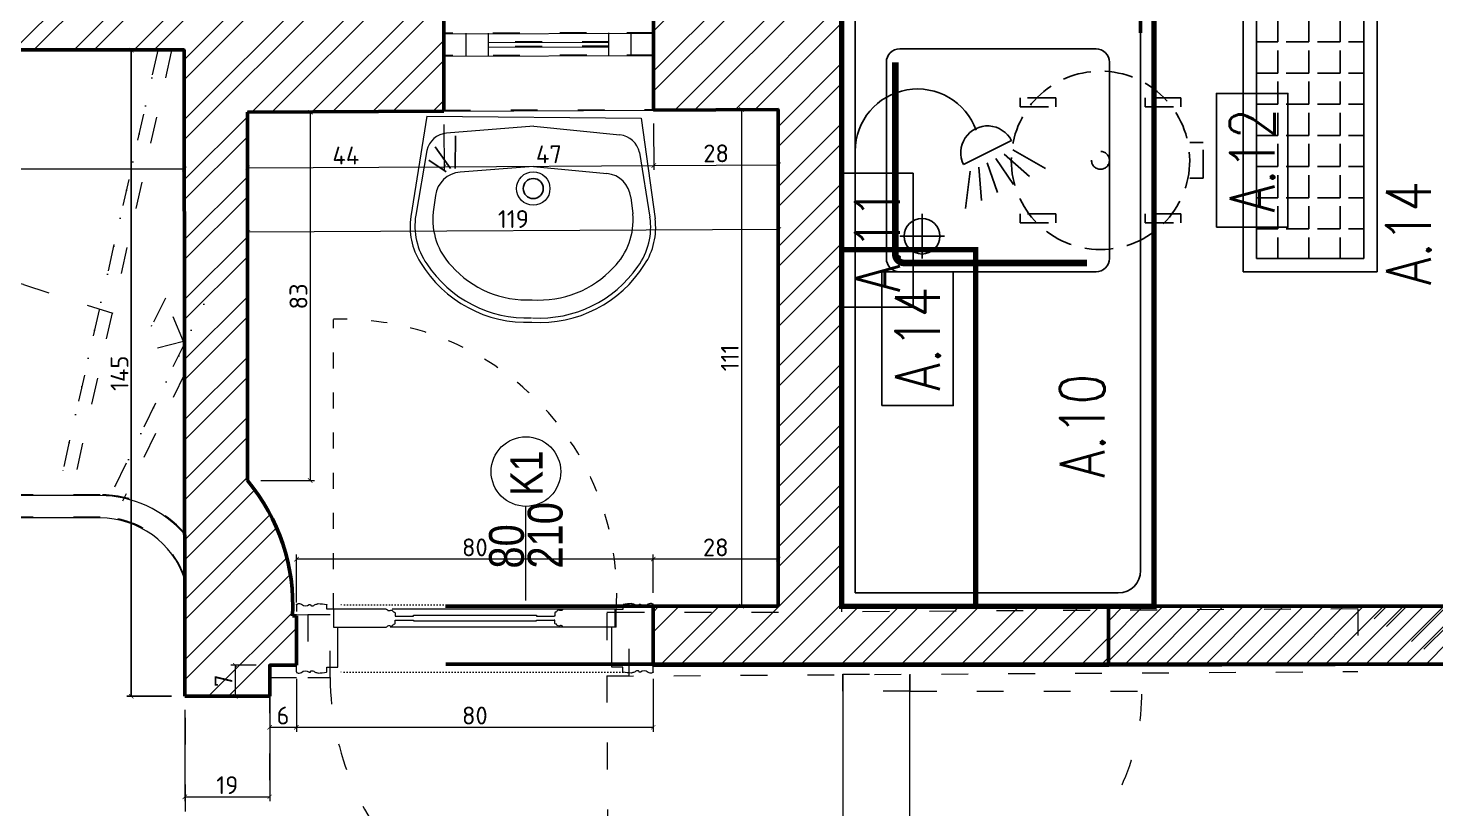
# Model space of a CAD drawing. Header units: inches. Extents: x -10121 to 9010, y 58067 to 62726.
# Drawn here: x -2115.9 to -1800.4, y 61802.7 to 61977.7 of the extents above; entities that cross this region are included whole.
import ezdxf
from ezdxf.enums import TextEntityAlignment as Align

# ---------------------------------------------------------------- set-up
doc = ezdxf.new("R2010")
doc.units = ezdxf.units.IN
for name, pattern in [('ACAD_ISO03W100', [30, 12, -18]), ('DOT', [6.35, 0, -6.35]), ('HIDDEN', [9.525, 6.35, -3.175])]:
    doc.linetypes.add(name, pattern=pattern)
for name, color, linetype in [('-DWG_ANA', 7, 'Continuous'), ('-DWG_ANA_1', 7, 'Continuous'), ('-DWG_DETAY1', 7, 'Continuous'), ('-DWG_DETAY2', 7, 'Continuous'), ('Kıtc-002 Çizgi', 7, 'Continuous'), ('Kıtc-028 Yer Izgarası', 252, 'Continuous'), ('NO', 7, 'Continuous'), ('NO-C', 7, 'Continuous'), ('SABDETAY', 7, 'Continuous')]:
    doc.layers.add(name, color=color, linetype=linetype)
for name, color, linetype, lineweight in [('A-DUVAR 0.50', 40, 'Continuous', 50), ('A-KAPI A DOGR 0.09', 135, 'Continuous', 9), ('A-KAPI A DOGR 0.13', 73, 'Continuous', 13), ('A-KAPI A DOGR 0.20', 46, 'Continuous', 20), ('A-KAPI NOKT', 35, 'DOT', 9), ('A-MERDİ 0.18', 24, 'Continuous', 18), ('Auto-Olcu', 33, 'Continuous', 15), ('Auto-Silik_Cizgiler', 47, 'Continuous', 9), ('Auto-SilikCizgiler', 251, 'Continuous', 9), ('PEN', 151, 'Continuous', 20), ('PENYAZILARI', 84, 'Continuous', 20), ('TEFRIS', 253, 'Continuous', 15)]:
    doc.layers.add(name, color=color, linetype=linetype, lineweight=lineweight)
doc.styles.add('1-20', font='isocpeur.ttf', dxfattribs={"height": 4})
doc.styles.add('ROMANS', font='romans.shx', dxfattribs={"width": 0.8})
doc.styles.get("Standard").update_dxf_attribs({"font": 'arial.ttf'})
doc.styles.add('STYLE1', font='technic_.ttf')
doc.dimstyles.new('ölçü 1_20', dxfattribs={"dimtxt": 4, "dimasz": 1, "dimexe": 1, "dimexo": 3, "dimtad": 1, "dimdec": 0, "dimtxsty": '1-20', "dimblk": 'ARCHTICK', "dimcen": 1.5, "dimclrd": 256, "dimclre": 256, "dimclrt": 256, "dimadec": 0, "dimazin": 0, "dimtfac": 1, "dimtdec": 0, "dimtmove": 0, "dimatfit": 3, "dimldrblk": 'ARCHTICK', "dimfxl": 1, "dimlwd": -1, "dimlwe": -1, "dimarcsym": 0})
pattern_1 = [(45, (-22752.358, 83650.127), (-6.735192, 6.735192), []), (45, (-22747.868, 83650.127), (-6.735192, 6.735192), [])]

# ---------------------------------------------------------------- blocks, each defined once
blk = doc.blocks.new('L560460')
for p, q in [((-240, 0), (-273.8, -225.3)), ((-240, 0), (240, 0)), ((240, 0), (273.8, -225.3)), ((0, -20), (-195.5, -37.7)), ((0, -20), (193.2, -37.7)), ((-239.6, -77), (-262.9, -222.6)), ((237.2, -77), (262.2, -221.6)), ((0, -110.4), (-164.4, -124.8)), ((0, -110.4), (164.4, -124.8)), ((-218.8, -177.7), (-223.8, -214.8)), ((218.8, -177.7), (223.8, -214.8))]:
    blk.add_line(p, q)
blk.add_circle((0, -160), 37.5)
for centre, radius, start, end in [((-190.7, -87.5), 50, 95.5447, 167.9052), ((188.4, -87.5), 50, 12.0948, 84.4553), ((-159.2, -184.5), 60, 94.9992, 173.4137), ((159.2, -184.5), 60, 6.5863, 85.0008), ((-74.6, -230.3), 150, 174.0899, 224.4565), ((74.6, -230.3), 150, 315.5435, 5.9101), ((-125.3, -246.5), 150, 171.8699, 212.9359), ((-114.5, -244.7), 150, 171.5501, 215.1797), ((114.1, -245.3), 150, 324.428, 9.0929), ((125.3, -246.5), 150, 327.0641, 8.1301), ((-14.5, -182.5), 277.8, 211.5907, 272.9951), ((-14.2, -182.5), 267.9, 213.6843, 272.8689), ((-13, -182.6), 227.5, 222.1619, 273.2822), ((14.5, -182.5), 277.8, 267.0049, 328.4093), ((13, -182.6), 227.5, 266.7178, 317.8381), ((14.2, -182.5), 267.9, 267.1428, 325.9415)]:
    blk.add_arc(centre, radius, start, end)
at = {"layer": 'SABDETAY'}
for p, q in [((-175.8, -116.8), (-175.8, -43.9)), ((-186.1, -116.8), (-220.9, -68.6)), ((-195.9, -124.8), (-234.4, -98.9))]:
    blk.add_line(p, q, dxfattribs=at)
blk.add_circle((0, -160), 22.5, dxfattribs=at)
blk = doc.blocks.new('_ARCHTICK')
at = {"color": 0, "linetype": 'ByBlock', "const_width": 0.15}
blk.add_lwpolyline([(-0.5, -0.5), (0.5, 0.5)], dxfattribs=at)
blk = doc.blocks.new('*D215')
at = {"layer": 'Auto-Olcu', "ltscale": 5, "transparency": 16777216}
for p, q in [((-2341.79, 61969.78), (-2341.79, 61945.14)), ((-2080.92, 61969.78), (-2080.92, 61945.14)), ((-2080.92, 61946.14), (-2341.79, 61946.14))]:
    blk.add_line(p, q, dxfattribs=at)
at = {"layer": 'DEFPOINTS', "color": 0, "ltscale": 5, "transparency": 16777216}
for p in [(-2341.79, 61972.78), (-2080.92, 61972.78), (-2341.79, 61946.14)]:
    blk.add_point(p, dxfattribs=at)
at = {"layer": 'Auto-Olcu', "ltscale": 5, "transparency": 16777216, "rotation": 180}
blk.add_blockref('_ARCHTICK', (-2341.79, 61946.14), dxfattribs=at)
at = {"layer": 'Auto-Olcu', "ltscale": 5, "transparency": 16777216}
blk.add_blockref('_ARCHTICK', (-2080.92, 61946.14), dxfattribs=at)
at = {"layer": 'Auto-Olcu', "ltscale": 5, "transparency": 16777216, "insert": (-2211.36, 61948.77), "char_height": 4, "attachment_point": 5, "style": '1-20'}
blk.add_mtext('261', dxfattribs=at)
blk = doc.blocks.new('*D217')
at = {"layer": 'Auto-Olcu', "ltscale": 5, "transparency": 16777216}
for p, q in [((-2066.78, 61955.86), (-2066.71, 61945.41)), ((-2022.74, 61956.12), (-2022.68, 61945.66)), ((-2066.72, 61946.41), (-2022.69, 61946.66))]:
    blk.add_line(p, q, dxfattribs=at)
at = {"layer": 'DEFPOINTS', "color": 0, "ltscale": 5, "transparency": 16777216}
for p in [(-2066.79, 61958.86), (-2022.76, 61959.12), (-2022.69, 61946.66)]:
    blk.add_point(p, dxfattribs=at)
at = {"layer": 'Auto-Olcu', "ltscale": 5, "transparency": 16777216}
for p, rotation in [((-2066.72, 61946.41), 180.3342670146934), ((-2022.69, 61946.66), 0.3342670146933808)]:
    blk.add_blockref('_ARCHTICK', p, dxfattribs=dict(at, rotation=rotation))
at = {"layer": 'Auto-Olcu', "ltscale": 5, "transparency": 16777216, "insert": (-2044.72, 61949.16), "char_height": 4, "attachment_point": 5, "rotation": 0.3343, "style": '1-20'}
blk.add_mtext('44', dxfattribs=at)
blk = doc.blocks.new('*D218')
at = {"layer": 'Auto-Olcu', "ltscale": 5, "transparency": 16777216}
for p, q in [((-1975.74, 61956.33), (-1975.68, 61945.94)), ((-2022.74, 61956.12), (-2022.68, 61945.66)), ((-2022.69, 61946.66), (-1975.69, 61946.94))]:
    blk.add_line(p, q, dxfattribs=at)
at = {"layer": 'DEFPOINTS', "color": 0, "ltscale": 5, "transparency": 16777216}
for p in [(-2022.76, 61959.12), (-1975.76, 61959.33), (-1975.69, 61946.94)]:
    blk.add_point(p, dxfattribs=at)
at = {"layer": 'Auto-Olcu', "ltscale": 5, "transparency": 16777216}
for p, rotation in [((-2022.69, 61946.66), 180.3342670144403), ((-1975.69, 61946.94), 0.3342670144403613)]:
    blk.add_blockref('_ARCHTICK', p, dxfattribs=dict(at, rotation=rotation))
at = {"layer": 'Auto-Olcu', "ltscale": 5, "transparency": 16777216, "insert": (-1999.2, 61949.43), "char_height": 4, "attachment_point": 5, "rotation": 0.3343, "style": '1-20'}
blk.add_mtext('47', dxfattribs=at)
blk = doc.blocks.new('*D219')
at = {"layer": 'Auto-Olcu', "ltscale": 5, "transparency": 16777216}
for p, q in [((-1975.74, 61956.33), (-1975.68, 61945.94)), ((-1947.78, 61956.5), (-1947.72, 61946.1)), ((-1975.69, 61946.94), (-1947.72, 61947.1))]:
    blk.add_line(p, q, dxfattribs=at)
at = {"layer": 'DEFPOINTS', "color": 0, "ltscale": 5, "transparency": 16777216}
for p in [(-1947.79, 61959.5), (-1975.76, 61959.33), (-1947.72, 61947.1)]:
    blk.add_point(p, dxfattribs=at)
at = {"layer": 'Auto-Olcu', "ltscale": 5, "transparency": 16777216}
for p, rotation in [((-1975.69, 61946.94), 180.3342670144403), ((-1947.72, 61947.1), 0.3342670144403613)]:
    blk.add_blockref('_ARCHTICK', p, dxfattribs=dict(at, rotation=rotation))
at = {"layer": 'Auto-Olcu', "ltscale": 5, "transparency": 16777216, "insert": (-1961.72, 61949.65), "char_height": 4, "attachment_point": 5, "rotation": 0.3343, "style": '1-20'}
blk.add_mtext('28', dxfattribs=at)
blk = doc.blocks.new('*D220')
at = {"layer": 'Auto-Olcu', "ltscale": 5, "transparency": 16777216}
for p, q in [((-1947.78, 61956.5), (-1947.64, 61931.61)), ((-2066.78, 61955.86), (-2066.64, 61930.98)), ((-1947.65, 61932.61), (-2066.65, 61931.98))]:
    blk.add_line(p, q, dxfattribs=at)
at = {"layer": 'DEFPOINTS', "color": 0, "ltscale": 5, "transparency": 16777216}
for p in [(-1947.79, 61959.5), (-2066.79, 61958.86), (-2066.65, 61931.98)]:
    blk.add_point(p, dxfattribs=at)
at = {"layer": 'Auto-Olcu', "ltscale": 5, "transparency": 16777216}
for p, rotation in [((-2066.65, 61931.98), 180.3061779088665), ((-1947.65, 61932.61), 0.3061779088665251)]:
    blk.add_blockref('_ARCHTICK', p, dxfattribs=dict(at, rotation=rotation))
at = {"layer": 'Auto-Olcu', "ltscale": 5, "transparency": 16777216, "insert": (-2007.16, 61934.92), "char_height": 4, "attachment_point": 5, "rotation": 0.3062, "style": '1-20'}
blk.add_mtext('119', dxfattribs=at)
blk = doc.blocks.new('*D221')
at = {"layer": 'Auto-Olcu', "ltscale": 5, "transparency": 16777216}
for p, q in [((-2063.79, 61958.86), (-2051.71, 61958.86)), ((-2052.71, 61958.86), (-2052.71, 61876.29)), ((-2063.79, 61876.29), (-2051.71, 61876.29))]:
    blk.add_line(p, q, dxfattribs=at)
at = {"layer": 'DEFPOINTS', "color": 0, "ltscale": 5, "transparency": 16777216}
for p in [(-2066.79, 61958.86), (-2066.79, 61876.29), (-2052.71, 61876.29)]:
    blk.add_point(p, dxfattribs=at)
at = {"layer": 'Auto-Olcu', "ltscale": 5, "transparency": 16777216}
for p, rotation in [((-2052.71, 61958.86), 90), ((-2052.71, 61876.29), 270)]:
    blk.add_blockref('_ARCHTICK', p, dxfattribs=dict(at, rotation=rotation))
at = {"layer": 'Auto-Olcu', "ltscale": 5, "transparency": 16777216, "insert": (-2055.34, 61917.57), "char_height": 4, "attachment_point": 5, "rotation": 90, "style": '1-20'}
blk.add_mtext('83', dxfattribs=at)
blk = doc.blocks.new('*D223')
at = {"layer": 'Auto-Olcu', "ltscale": 5, "transparency": 16777216}
for p, q in [((-1975.81, 61851.08), (-1975.81, 61859.66)), ((-1947.79, 61858.66), (-1975.81, 61858.66)), ((-1947.79, 61851.08), (-1947.79, 61859.66))]:
    blk.add_line(p, q, dxfattribs=at)
at = {"layer": 'DEFPOINTS', "color": 0, "ltscale": 5, "transparency": 16777216}
for p in [(-1975.81, 61858.66), (-1975.81, 61848.08), (-1947.79, 61848.08)]:
    blk.add_point(p, dxfattribs=at)
at = {"layer": 'Auto-Olcu', "ltscale": 5, "transparency": 16777216, "rotation": 180}
blk.add_blockref('_ARCHTICK', (-1975.81, 61858.66), dxfattribs=at)
at = {"layer": 'Auto-Olcu', "ltscale": 5, "transparency": 16777216}
blk.add_blockref('_ARCHTICK', (-1947.79, 61858.66), dxfattribs=at)
at = {"layer": 'Auto-Olcu', "ltscale": 5, "transparency": 16777216, "insert": (-1961.8, 61861.29), "char_height": 4, "attachment_point": 5, "style": '1-20'}
blk.add_mtext('28', dxfattribs=at)
blk = doc.blocks.new('*D224')
at = {"layer": 'Auto-Olcu', "ltscale": 5, "transparency": 16777216}
for p, q in [((-2055.79, 61848.92), (-2055.79, 61859.66)), ((-1975.81, 61858.66), (-2055.79, 61858.66)), ((-1975.81, 61851.08), (-1975.81, 61859.66))]:
    blk.add_line(p, q, dxfattribs=at)
at = {"layer": 'DEFPOINTS', "color": 0, "ltscale": 5, "transparency": 16777216}
for p in [(-2055.79, 61858.66), (-2055.79, 61845.92), (-1975.81, 61848.08)]:
    blk.add_point(p, dxfattribs=at)
at = {"layer": 'Auto-Olcu', "ltscale": 5, "transparency": 16777216, "rotation": 180}
blk.add_blockref('_ARCHTICK', (-2055.79, 61858.66), dxfattribs=at)
at = {"layer": 'Auto-Olcu', "ltscale": 5, "transparency": 16777216}
blk.add_blockref('_ARCHTICK', (-1975.81, 61858.66), dxfattribs=at)
at = {"layer": 'Auto-Olcu', "ltscale": 5, "transparency": 16777216, "insert": (-2015.8, 61861.29), "char_height": 4, "attachment_point": 5, "style": '1-20'}
blk.add_mtext('80', dxfattribs=at)
blk = doc.blocks.new('*D225')
at = {"layer": 'Auto-Olcu', "ltscale": 5, "transparency": 16777216}
for p, q in [((-2080.79, 61824.89), (-2080.79, 61804.35)), ((-2061.79, 61824.89), (-2061.79, 61804.35)), ((-2080.79, 61805.35), (-2061.79, 61805.35))]:
    blk.add_line(p, q, dxfattribs=at)
at = {"layer": 'DEFPOINTS', "color": 0, "ltscale": 5, "transparency": 16777216}
for p in [(-2080.79, 61827.89), (-2061.79, 61827.89), (-2061.79, 61805.35)]:
    blk.add_point(p, dxfattribs=at)
at = {"layer": 'Auto-Olcu', "ltscale": 5, "transparency": 16777216, "rotation": 180}
blk.add_blockref('_ARCHTICK', (-2080.79, 61805.35), dxfattribs=at)
at = {"layer": 'Auto-Olcu', "ltscale": 5, "transparency": 16777216}
blk.add_blockref('_ARCHTICK', (-2061.79, 61805.35), dxfattribs=at)
at = {"layer": 'Auto-Olcu', "ltscale": 5, "transparency": 16777216, "insert": (-2071.29, 61807.97), "char_height": 4, "attachment_point": 5, "style": '1-20'}
blk.add_mtext('19', dxfattribs=at)
blk = doc.blocks.new('*D226')
at = {"layer": 'Auto-Olcu', "ltscale": 5, "transparency": 16777216}
for p, q in [((-2061.79, 61831.85), (-2061.79, 61819.95)), ((-2055.81, 61831.85), (-2055.81, 61819.95)), ((-2061.79, 61820.95), (-2055.81, 61820.95))]:
    blk.add_line(p, q, dxfattribs=at)
at = {"layer": 'DEFPOINTS', "color": 0, "ltscale": 5, "transparency": 16777216}
for p in [(-2061.79, 61834.85), (-2055.81, 61834.85), (-2055.81, 61820.95)]:
    blk.add_point(p, dxfattribs=at)
at = {"layer": 'Auto-Olcu', "ltscale": 5, "transparency": 16777216, "rotation": 180}
blk.add_blockref('_ARCHTICK', (-2061.79, 61820.95), dxfattribs=at)
at = {"layer": 'Auto-Olcu', "ltscale": 5, "transparency": 16777216}
blk.add_blockref('_ARCHTICK', (-2055.81, 61820.95), dxfattribs=at)
at = {"layer": 'Auto-Olcu', "ltscale": 5, "transparency": 16777216, "insert": (-2058.8, 61823.58), "char_height": 4, "attachment_point": 5, "style": '1-20'}
blk.add_mtext('6', dxfattribs=at)
blk = doc.blocks.new('*D227')
at = {"layer": 'Auto-Olcu', "ltscale": 5, "transparency": 16777216}
for p, q in [((-2055.79, 61831.85), (-2055.79, 61819.95)), ((-1975.81, 61831.85), (-1975.81, 61819.95)), ((-2055.79, 61820.95), (-1975.81, 61820.95))]:
    blk.add_line(p, q, dxfattribs=at)
at = {"layer": 'DEFPOINTS', "color": 0, "ltscale": 5, "transparency": 16777216}
for p in [(-2055.79, 61834.85), (-1975.81, 61834.85), (-1975.81, 61820.95)]:
    blk.add_point(p, dxfattribs=at)
at = {"layer": 'Auto-Olcu', "ltscale": 5, "transparency": 16777216, "rotation": 180}
blk.add_blockref('_ARCHTICK', (-2055.79, 61820.95), dxfattribs=at)
at = {"layer": 'Auto-Olcu', "ltscale": 5, "transparency": 16777216}
blk.add_blockref('_ARCHTICK', (-1975.81, 61820.95), dxfattribs=at)
at = {"layer": 'Auto-Olcu', "ltscale": 5, "transparency": 16777216, "insert": (-2015.8, 61823.58), "char_height": 4, "attachment_point": 5, "style": '1-20'}
blk.add_mtext('80', dxfattribs=at)
blk = doc.blocks.new('*D228')
at = {"layer": 'Auto-Olcu', "ltscale": 5, "transparency": 16777216}
for p, q in [((-2064.79, 61834.85), (-2070.51, 61834.85)), ((-2069.51, 61834.85), (-2069.51, 61827.89)), ((-2064.79, 61827.89), (-2070.51, 61827.89))]:
    blk.add_line(p, q, dxfattribs=at)
at = {"layer": 'DEFPOINTS', "color": 0, "ltscale": 5, "transparency": 16777216}
for p in [(-2061.79, 61834.85), (-2069.51, 61827.89), (-2061.79, 61827.89)]:
    blk.add_point(p, dxfattribs=at)
at = {"layer": 'Auto-Olcu', "ltscale": 5, "transparency": 16777216}
for p, rotation in [((-2069.51, 61834.85), 90), ((-2069.51, 61827.89), 270)]:
    blk.add_blockref('_ARCHTICK', p, dxfattribs=dict(at, rotation=rotation))
at = {"layer": 'Auto-Olcu', "ltscale": 5, "transparency": 16777216, "insert": (-2072.13, 61831.37), "char_height": 4, "attachment_point": 5, "rotation": 90, "style": '1-20'}
blk.add_mtext('7', dxfattribs=at)
blk = doc.blocks.new('*D249')
at = {"layer": 'Auto-Olcu', "ltscale": 5, "transparency": 16777216}
for p, q in [((-1950.79, 61959.5), (-1957.03, 61959.5)), ((-1956.03, 61959.5), (-1956.03, 61848.08)), ((-1950.79, 61848.08), (-1957.03, 61848.08))]:
    blk.add_line(p, q, dxfattribs=at)
at = {"layer": 'DEFPOINTS', "color": 0, "ltscale": 5, "transparency": 16777216}
for p in [(-1947.79, 61959.5), (-1956.03, 61848.08), (-1947.79, 61848.08)]:
    blk.add_point(p, dxfattribs=at)
at = {"layer": 'Auto-Olcu', "ltscale": 5, "transparency": 16777216}
for p, rotation in [((-1956.03, 61959.5), 90), ((-1956.03, 61848.08), 270)]:
    blk.add_blockref('_ARCHTICK', p, dxfattribs=dict(at, rotation=rotation))
at = {"layer": 'Auto-Olcu', "ltscale": 5, "transparency": 16777216, "insert": (-1958.65, 61903.79), "char_height": 4, "attachment_point": 5, "rotation": 90, "style": '1-20'}
blk.add_mtext('111', dxfattribs=at)
blk = doc.blocks.new('EK_55R')
at = {"layer": '-DWG_DETAY1', "color": 0}
blk.add_lwpolyline([(22, -7), (-22, -7, 0.414214), (-25, -10), (-25, -54, 0.414214), (-22, -57), (22, -57, 0.414214), (25, -54), (25, -10, 0.414214)], format="xyb", close=True, dxfattribs=at)
at = {"layer": '-DWG_DETAY2', "color": 0, "const_width": 1.5}
blk.add_lwpolyline([(-20, -9), (21, -9, -0.414214), (23, -11), (23, -54)], format="xyb", dxfattribs=at)
at = {"layer": '-DWG_DETAY2', "color": 0}
for points in [[(17, -10), (17, -20)], [(22, -15), (12, -15)]]:
    blk.add_lwpolyline(points, dxfattribs=at)
blk.add_circle((17, -15), 4, dxfattribs=at)
blk = doc.blocks.new('A$C48432FDF')
at = {"layer": '-DWG_ANA', "color": 0, "const_width": 1.2}
blk.add_lwpolyline([(70.6, 0.6), (0.6, 0.6), (0.6, 207.05), (70.6, 204.21)], close=True, dxfattribs=at)
at = {"layer": '-DWG_DETAY1', "color": 0, "linetype": 'Continuous'}
for p, q in [((3.6, 3.6), (3.6, 201.82)), ((67.6, 132.6), (67.6, 8.6)), ((62.6, 3.6), (3.6, 3.6))]:
    blk.add_line(p, q, dxfattribs=at)
for centre, start, end in [((62.6, 196.83), 0, 90), ((62.6, 8.6), 270, 0)]:
    blk.add_arc(centre, 5, start, end, dxfattribs=at)
at = {"layer": 'A-DUVAR 0.50', "color": 0}
for p, q in [((3.6, 201.82), (62.99, 201.82)), ((67.6, 129.17), (67.6, 196.83))]:
    blk.add_line(p, q, dxfattribs=at)
at = {"layer": '-DWG_DETAY1', "color": 0, "linetype": 'Continuous', "rotation": 180}
blk.add_blockref('EK_55R', (35.6, 68.6), dxfattribs=at)
at = {"layer": 'NO', "linetype": 'Continuous', "style": 'ROMANS', "width": 0.8}
blk.add_attdef('NO', text='', height=10, rotation=90, dxfattribs=at).set_placement((50.6, 112.6), align=Align.MIDDLE)
blk = doc.blocks.new('ACP100')
at = {"layer": '-DWG_ANA', "color": 0, "linetype": 'HIDDEN'}
blk.add_circle((0, 0), 20, dxfattribs=at)
at = {"layer": '-DWG_DETAY1', "color": 0, "linetype": 'HIDDEN'}
for points in [[(-14, 18), (-14, 10), (-12, 10), (-12, 18)], [(12, 18), (12, 10), (14, 10), (14, 18)], [(-14, -10), (-14, -18), (-12, -18), (-12, -10)], [(12, -10), (12, -18), (14, -18), (14, -10)]]:
    blk.add_lwpolyline(points, close=True, dxfattribs=at)
blk.add_lwpolyline([(-4, -20), (-4, -23), (4, -23), (4, -20)], dxfattribs=at)
blk.add_circle((0, 0), 2, dxfattribs=at)
at = {"layer": 'NO-C', "color": 0}
blk.add_lwpolyline([(-15, -26), (15, -26), (15, -42), (-15, -42)], close=True, dxfattribs=at)
at = {"layer": 'NO', "linetype": 'Continuous', "style": 'ROMANS', "width": 0.8}
blk.add_attdef('NO', text='', height=10, dxfattribs=at).set_placement((0, -34), align=Align.MIDDLE)
blk = doc.blocks.new('ELE-BSU100')
at = {"layer": '-DWG_DETAY1', "color": 0}
for centre, radius, start, end in [((4.94, -18.97), 13.97, 289.8454, 89.7588), ((4.63, -34.68), 6, 296.5651, 116.5651)]:
    blk.add_arc(centre, radius, start, end, dxfattribs=at)
at = {"layer": '-DWG_DETAY2', "color": 0}
for points in [[(0.46, -30.81), (-7.89, -29.76)], [(1.95, -29.32), (7.32, -40.05)], [(1.41, -32.72), (-6.1, -33.34)], [(2.37, -34.62), (-4.31, -36.92)], [(3.32, -36.53), (-2.52, -40.5)], [(4.28, -38.44), (-0.73, -44.07)], [(5.23, -40.35), (1.06, -47.65)]]:
    blk.add_lwpolyline(points, dxfattribs=at)
at = {"layer": 'NO-C', "color": 0}
blk.add_lwpolyline([(-30, -2), (0, -2), (0, -18), (-30, -18)], close=True, dxfattribs=at)
at = {"layer": 'NO', "linetype": 'Continuous', "style": 'ROMANS', "width": 0.8}
blk.add_attdef('NO', text='', height=10, dxfattribs=at).set_placement((-15, -10), align=Align.MIDDLE)
blk = doc.blocks.new('RRN083')
at = {"layer": '-DWG_ANA_1', "color": 0, "const_width": 1.2}
blk.add_lwpolyline([(0, -30), (0, 0), (80, 0), (80, -30)], close=True, dxfattribs=at)
at = {"layer": 'NO-C', "color": 0}
blk.add_lwpolyline([(45, -9), (75, -9), (75, -25), (45, -25)], close=True, dxfattribs=at)
at = {"layer": 'NO', "linetype": 'Continuous', "style": 'ROMANS', "width": 0.8}
blk.add_attdef('NO', text='', height=10, dxfattribs=at).set_placement((60, -17), align=Align.MIDDLE)
blk = doc.blocks.new('A$C09E06200')
at = {"layer": 'Kıtc-028 Yer Izgarası'}
for p, q in [((118.4, 30), (0, 30)), ((0, 30), (0, 0)), ((118.4, 0), (118.4, 30)), ((115.4, 27), (3, 27)), ((3, 27), (3, 3)), ((9.65, 22.26), (9.65, 27)), ((16.63, 22.26), (16.63, 27)), ((23.62, 22.26), (23.62, 27)), ((30.6, 22.26), (30.6, 27)), ((37.59, 22.26), (37.59, 27)), ((44.57, 22.26), (44.57, 27)), ((51.56, 22.26), (51.56, 27)), ((58.54, 22.26), (58.54, 27)), ((65.53, 22.26), (65.53, 27)), ((72.51, 22.26), (72.51, 27)), ((79.5, 22.26), (79.5, 27)), ((86.48, 22.26), (86.48, 27)), ((93.47, 22.26), (93.47, 27)), ((100.45, 22.26), (100.45, 27)), ((107.44, 22.26), (107.44, 27)), ((114.42, 22.26), (114.42, 27)), ((115.4, 3), (115.4, 27)), ((3, 22.26), (7.74, 22.26)), ((9.65, 22.26), (14.73, 22.26)), ((16.63, 22.26), (21.71, 22.26)), ((23.62, 22.26), (28.7, 22.26)), ((30.6, 22.26), (35.68, 22.26)), ((37.59, 22.26), (42.67, 22.26)), ((44.57, 22.26), (49.65, 22.26)), ((51.56, 22.26), (56.64, 22.26)), ((58.54, 22.26), (63.62, 22.26)), ((65.53, 22.26), (70.61, 22.26)), ((72.51, 22.26), (77.59, 22.26)), ((79.5, 22.26), (84.58, 22.26)), ((86.48, 22.26), (91.56, 22.26)), ((93.47, 22.26), (98.55, 22.26)), ((100.45, 22.26), (105.53, 22.26)), ((107.44, 22.26), (112.52, 22.26)), ((114.42, 22.26), (115.4, 22.26)), ((9.65, 15.27), (9.65, 20.35)), ((16.63, 15.27), (16.63, 20.35)), ((23.62, 15.27), (23.62, 20.35)), ((30.6, 15.27), (30.6, 20.35)), ((37.59, 15.27), (37.59, 20.35)), ((44.57, 15.27), (44.57, 20.35)), ((51.56, 15.27), (51.56, 20.35)), ((58.54, 15.27), (58.54, 20.35)), ((65.53, 15.27), (65.53, 20.35)), ((72.51, 15.27), (72.51, 20.35)), ((79.5, 15.27), (79.5, 20.35)), ((86.48, 15.27), (86.48, 20.35)), ((93.47, 15.27), (93.47, 20.35)), ((100.45, 15.27), (100.45, 20.35)), ((107.44, 15.27), (107.44, 20.35)), ((114.42, 15.27), (114.42, 20.35)), ((3, 15.27), (7.74, 15.27)), ((9.65, 15.27), (14.73, 15.27)), ((9.65, 8.29), (9.65, 13.37)), ((16.63, 15.27), (21.71, 15.27)), ((16.63, 8.29), (16.63, 13.37)), ((23.62, 15.27), (28.7, 15.27)), ((23.62, 8.29), (23.62, 13.37)), ((30.6, 15.27), (35.68, 15.27)), ((30.6, 8.29), (30.6, 13.37)), ((37.59, 15.27), (42.67, 15.27)), ((37.59, 8.29), (37.59, 13.37)), ((44.57, 15.27), (49.65, 15.27)), ((44.57, 8.29), (44.57, 13.37)), ((51.56, 15.27), (56.64, 15.27)), ((51.56, 8.29), (51.56, 13.37)), ((58.54, 15.27), (63.62, 15.27)), ((58.54, 8.29), (58.54, 13.37)), ((65.53, 15.27), (70.61, 15.27)), ((65.53, 8.29), (65.53, 13.37)), ((72.51, 15.27), (77.59, 15.27)), ((72.51, 8.29), (72.51, 13.37)), ((115.4, 13.5), (74.67, 13.5)), ((74.67, 13.5), (74.67, 3)), ((79.5, 15.27), (84.58, 15.27)), ((86.48, 15.27), (91.56, 15.27)), ((93.47, 15.27), (98.55, 15.27)), ((100.45, 15.27), (105.53, 15.27)), ((107.44, 15.27), (112.52, 15.27)), ((114.42, 15.27), (115.4, 15.27)), ((115.4, 3), (115.4, 13.5)), ((3, 8.29), (7.74, 8.29)), ((9.65, 8.29), (14.73, 8.29)), ((9.65, 3), (9.65, 6.38)), ((16.63, 8.29), (21.71, 8.29)), ((16.63, 3), (16.63, 6.38)), ((23.62, 8.29), (28.7, 8.29)), ((23.62, 3), (23.62, 6.38)), ((30.6, 8.29), (35.68, 8.29)), ((30.6, 3), (30.6, 6.38)), ((37.59, 8.29), (42.67, 8.29)), ((37.59, 3), (37.59, 6.38)), ((44.57, 8.29), (49.65, 8.29)), ((44.57, 3), (44.57, 6.38)), ((51.56, 8.29), (56.64, 8.29)), ((51.56, 3), (51.56, 6.38)), ((58.54, 8.29), (63.62, 8.29)), ((58.54, 3), (58.54, 6.38)), ((65.53, 8.29), (70.61, 8.29)), ((65.53, 3), (65.53, 6.38)), ((72.51, 3), (72.51, 6.38)), ((0, 0), (118.4, 0)), ((3, 3), (115.4, 3)), ((74.67, 3), (115.4, 3))]:
    blk.add_line(p, q, dxfattribs=at)
blk.add_text('118*30', height=7.2, dxfattribs=at).set_placement((74.5, 4.43))

msp = doc.modelspace()

# ---------------------------------------------------------------- hatches: boundary and pattern name
at = {"layer": 'Auto-Silik_Cizgiler'}
h = msp.add_hatch(dxfattribs=at)
h.set_pattern_fill('ANSI32', color=256)
h.set_pattern_definition(pattern_1)
edge = h.paths.add_edge_path()
edge.add_line((-2022.76, 61987.1), (-2355.79, 61987.1))
edge.add_line((-2355.79, 61987.1), (-2376.76, 61987.1))
edge.add_line((-2376.76, 61987.1), (-2376.77, 61846.57))
edge.add_line((-2376.77, 61846.57), (-2376.76, 61846.57))
edge.add_line((-2376.76, 61846.57), (-2376.79, 61818.39))
edge.add_line((-2376.79, 61818.39), (-2355.79, 61818.39))
edge.add_line((-2355.79, 61818.39), (-2355.79, 61832.89))
edge.add_line((-2355.79, 61832.89), (-2341.79, 61832.89))
edge.add_line((-2341.79, 61832.89), (-2341.79, 61972.89))
edge.add_line((-2341.79, 61972.89), (-2080.92, 61972.89))
edge.add_line((-2080.92, 61972.89), (-2080.92, 61972.78))
edge.add_line((-2080.92, 61972.78), (-2080.79, 61827.89))
edge.add_line((-2080.79, 61827.89), (-2061.79, 61827.89))
edge.add_line((-2061.79, 61827.89), (-2061.79, 61834.85))
edge.add_line((-2061.79, 61834.85), (-2055.79, 61834.85))
edge.add_line((-2055.79, 61834.85), (-2055.79, 61845.92))
edge.add_line((-2055.79, 61845.92), (-2056.66, 61845.92))
edge.add_arc((-2100.36, 61848.21), 43.76, 356.9998, 399.9178)
edge.add_line((-2066.79, 61876.29), (-2066.79, 61958.86))
edge.add_line((-2066.79, 61958.86), (-2022.76, 61959.12))
edge.add_line((-2022.76, 61959.12), (-2022.76, 61987.1))
h.paths.add_polyline_path([(-1933.58, 62018.68), (-1933.58, 62024.63), (-1957.79, 62024.5), (-1957.79, 61987.1), (-1975.76, 61987.1), (-1975.76, 61959.33), (-1947.79, 61959.5), (-1947.79, 61848.08), (-1933.58, 61848.08)])
h = msp.add_hatch(dxfattribs=at)
h.set_pattern_fill('ANSI32', color=256)
h.set_pattern_definition(pattern_1)
edge = h.paths.add_edge_path()
edge.add_line((-1933.58, 61848.08), (-1873.77, 61848.08))
edge.add_line((-1873.77, 61848.08), (-1873.77, 61834.85))
edge.add_line((-1873.77, 61834.85), (-1975.81, 61834.85))
edge.add_line((-1975.81, 61834.85), (-1975.81, 61848.08))
edge.add_line((-1975.81, 61848.08), (-1947.79, 61848.08))
h = msp.add_hatch(dxfattribs=at)
h.set_pattern_fill('ANSI31', color=256)
h.set_pattern_definition([(45, (19520.1213, 46545.3443), (-2.24506403, 2.24506403), [])])
h.paths.add_polyline_path([(-1873.77, 61848.08), (-1797.56, 61848.08), (-1797.56, 61835.08), (-1873.8, 61834.85)])
h = msp.add_hatch(dxfattribs=at)
h.set_pattern_fill('ANSI32', color=256)
h.set_pattern_definition([(45, (18229.863, 50678.464), (-6.735192, 6.735192), []), (45, (18234.353, 50678.464), (-6.735192, 6.735192), [])])
h.paths.add_polyline_path([(-1817.85, 61848.08), (-1797.56, 61848.08), (-1797.56, 61835.08), (-1817.89, 61847.5)])

# ---------------------------------------------------------------- linework, layer by layer
at = {"layer": 'A-DUVAR 0.50'}
for p, q in [((-1933.58, 61848.08), (-1933.19, 62121.82)), ((-1933.58, 61848.08), (-1933.58, 62024.64)), ((-2022.76, 61959.12), (-2022.76, 61987.1)), ((-1975.76, 61959.33), (-1975.76, 61987.1)), ((-2080.92, 61972.89), (-2080.92, 61972.78)), ((-1975.76, 61959.33), (-1947.79, 61959.5)), ((-1947.79, 61959.5), (-1947.79, 61848.08)), ((-2055.79, 61845.92), (-2055.81, 61834.85)), ((-2061.79, 61827.89), (-2080.79, 61827.89))]:
    msp.add_line(p, q, dxfattribs=at)
at = {"layer": 'A-DUVAR 0.50', "color": 0}
for p, q in [((-1933.56, 61848.08), (-1933.56, 62114.58)), ((-1957.56, 61848.08), (-2022.39, 61848.08)), ((-1933.56, 61848.08), (-1797.56, 61848.08)), ((-2022.33, 61835.08), (-1797.56, 61835.08))]:
    msp.add_line(p, q, dxfattribs=at)
at = {"layer": 'A-DUVAR 0.50'}
for points in [[(-2080.92, 61972.89), (-2341.79, 61972.89), (-2341.79, 61832.89)], [(-2080.92, 61972.89), (-2080.79, 61827.89)], [(-2022.76, 61959.12), (-2066.79, 61958.86)], [(-2066.79, 61958.86), (-2066.79, 61876.29)], [(-2055.79, 61845.92), (-2056.66, 61845.92)], [(-1933.58, 61848.08), (-1873.77, 61848.08), (-1873.77, 61834.85), (-1975.81, 61834.85), (-1975.81, 61848.08), (-1947.79, 61848.08)], [(-1873.77, 61848.08), (-1797.56, 61848.08)], [(-2061.79, 61827.89), (-2061.79, 61834.85), (-2055.79, 61834.85)], [(-1797.56, 61835.08), (-1873.77, 61834.85)]]:
    msp.add_lwpolyline(points, dxfattribs=at)
msp.add_arc((-2100.36, 61848.21), 43.76, 356.9998, 39.9178, dxfattribs=at)
at = {"layer": 'A-KAPI A DOGR 0.09'}
for p, q in [((-1984.39, 61847.43), (-2034.35, 61847.43)), ((-1984.09, 61843.43), (-2034.78, 61843.43))]:
    msp.add_line(p, q, dxfattribs=at)
at = {"layer": 'A-KAPI A DOGR 0.13'}
for points in [[(-2047.49, 61847.43), (-2047.49, 61843.43), (-2035.68, 61843.43)], [(-2033.54, 61845.86), (-2029.54, 61845.86)], [(-2029.54, 61845.86), (-2029.54, 61846.06), (-2002.01, 61846.06)], [(-2002.01, 61846.06), (-2002.01, 61845.86), (-1998.01, 61845.86)], [(-1984.39, 61847.43), (-1984.39, 61843.43)], [(-2033.54, 61845), (-2029.54, 61845)], [(-2029.54, 61845), (-2029.54, 61844.8), (-2002.01, 61844.8)], [(-2002.01, 61844.8), (-2002.01, 61845), (-1998.01, 61845)]]:
    msp.add_lwpolyline(points, dxfattribs=at)
for points in [[(-2035.68, 61847.43, -0.358492), (-2035.4, 61847.26, 0.345519), (-2034.8, 61847.17, -0.39009), (-2034.1, 61846.92, 0.249206), (-2033.9, 61846.79, -0.02009), (-2033.87, 61846.79)], [(-2033.9, 61846.79, -0.367275), (-2033.68, 61846.63, -0.496975)], [(-2033.68, 61846.63), (-2033.68, 61845.99, 0.512658), (-2033.54, 61845.86)], [(-1997.87, 61846.63), (-1997.87, 61845.99, -0.512658), (-1998.01, 61845.86)], [(-1997.65, 61846.79, 0.367275), (-1997.87, 61846.63, 0.496975)], [(-1995.87, 61847.43, 0.358492), (-1996.15, 61847.26, -0.345519), (-1996.75, 61847.17, 0.39009), (-1997.45, 61846.92, -0.249206), (-1997.65, 61846.79, 0.02009), (-1997.68, 61846.79)], [(-2035.68, 61843.43, 0.358492), (-2035.4, 61843.61, -0.345519), (-2034.8, 61843.69, 0.39009), (-2034.1, 61843.95, -0.249206), (-2033.9, 61844.08)], [(-2033.9, 61844.08, 0.367275), (-2033.68, 61844.24, 0.496975)], [(-2033.68, 61844.24), (-2033.68, 61844.88, -0.512658), (-2033.54, 61845)], [(-1997.87, 61844.24), (-1997.87, 61844.88, 0.512658), (-1998.01, 61845)], [(-1997.65, 61844.08, -0.367275), (-1997.87, 61844.24, -0.496975)], [(-1995.87, 61843.43, -0.358492), (-1996.15, 61843.61, 0.345519), (-1996.75, 61843.69, -0.39009), (-1997.45, 61843.95, 0.249206), (-1997.65, 61844.08, -0.02009), (-1997.68, 61844.08)]]:
    msp.add_lwpolyline(points, format="xyb", dxfattribs=at)
at = {"layer": 'A-KAPI A DOGR 0.20'}
for points in [[(-2055.79, 61848.45, -0.441019), (-2055.66, 61848.59, -0.237138), (-2054.62, 61848.54, 0.374201), (-2052.92, 61848.45, -0.132642), (-2052.78, 61848.51), (-2052.68, 61848.51, -0.41446), (-2052.61, 61848.45, 0.383371), (-2052.45, 61848.16, 0.155896), (-2052.07, 61848.21, 0.0157), (-2051.72, 61848.38, -0.035668), (-2051.08, 61848.65, -0.075404), (-2050.94, 61848.67, -0.050432), (-2049.04, 61848.47, -0.285097), (-2048.99, 61848.43)], [(-1975.79, 61848.45, 0.441019), (-1975.93, 61848.59, 0.237138), (-1976.97, 61848.54, -0.374201), (-1978.67, 61848.45, 0.132642), (-1978.8, 61848.51), (-1978.91, 61848.51, 0.41446), (-1978.98, 61848.45, -0.383371), (-1979.14, 61848.16, -0.155896), (-1979.51, 61848.21, -0.0157), (-1979.87, 61848.38, 0.035668), (-1980.5, 61848.65, 0.075404), (-1980.65, 61848.67, 0.050432), (-1982.55, 61848.47, 0.285097), (-1982.59, 61848.43)], [(-2055.81, 61833.35, 0.441019), (-2055.68, 61833.2, 0.237138), (-2054.64, 61833.25, -0.374201), (-2052.94, 61833.34, 0.132642), (-2052.8, 61833.28), (-2052.7, 61833.28, 0.41446), (-2052.63, 61833.35, -0.383371), (-2052.47, 61833.64, -0.155896), (-2052.09, 61833.59, -0.0157), (-2051.74, 61833.42, 0.035668), (-2051.1, 61833.14, 0.075404), (-2050.95, 61833.12, 0.050432), (-2049.05, 61833.33, 0.285097), (-2049.01, 61833.36)], [(-1975.81, 61833.35, -0.441019), (-1975.94, 61833.2, -0.237138), (-1976.98, 61833.25, 0.374201), (-1978.68, 61833.34, -0.132642), (-1978.82, 61833.28), (-1978.92, 61833.28, -0.41446), (-1979, 61833.35, 0.383371), (-1979.15, 61833.64, 0.155896), (-1979.53, 61833.59, 0.0157), (-1979.89, 61833.42, -0.035668), (-1980.52, 61833.14, -0.075404), (-1980.67, 61833.12, -0.050432), (-1982.57, 61833.33, -0.285097), (-1982.61, 61833.36)]]:
    msp.add_lwpolyline(points, format="xyb", dxfattribs=at)
for points in [[(-2055.79, 61848.45), (-2055.79, 61846.95)], [(-2035.68, 61847.43), (-2048.99, 61847.43), (-2048.99, 61848.43)], [(-1984.09, 61843.43), (-1984.09, 61847.43), (-1982.59, 61847.43), (-1982.59, 61848.43)], [(-1975.79, 61848.45), (-1975.79, 61846.95)], [(-2049.01, 61833.36), (-2049.01, 61834.4), (-2046.51, 61834.4), (-2046.49, 61843.43)], [(-1982.61, 61833.36), (-1982.61, 61834.4), (-1985.11, 61834.4), (-1985.09, 61843.43)], [(-2055.81, 61833.35), (-2055.81, 61834.85)], [(-1975.81, 61833.35), (-1975.81, 61834.85)]]:
    msp.add_lwpolyline(points, dxfattribs=at)
at = {"layer": 'A-KAPI NOKT', "linetype": 'ACAD_ISO03W100', "ltscale": 0.3}
msp.add_line((-2047.49, 61847.43), (-2047.49, 61912.43), dxfattribs=at)
at = {"layer": 'A-KAPI NOKT', "ltscale": 0.09}
for points in [[(-1982.59, 61848.43), (-2046.18, 61848.43)], [(-1982.61, 61833.33), (-2046.24, 61833.33)]]:
    msp.add_lwpolyline(points, dxfattribs=at)
at = {"layer": 'A-KAPI NOKT', "linetype": 'ACAD_ISO03W100', "ltscale": 0.3}
msp.add_arc((-2045.63, 61850.84), 61.63, 356.8359, 91.7362, dxfattribs=at)
at = {"layer": 'A-MERDİ 0.18', "linetype": 'DOT'}
for p, q in [((-2086.79, 61972.89), (-2109.42, 61872.89)), ((-2076.54, 61915.84), (-2097.48, 61872.78))]:
    msp.add_line(p, q, dxfattribs=at)
at = {"layer": 'A-MERDİ 0.18'}
for p, q in [((-2099.79, 61872.89), (-2221.29, 61872.89)), ((-2099.79, 61867.89), (-2221.29, 61867.89)), ((-1933.32, 61832.64), (-1933.32, 61720.89)), ((-1918.3, 61720.89), (-1918.3, 61832.73))]:
    msp.add_line(p, q, dxfattribs=at)
for radius, start in [(25, 40.6352), (20, 18.3729)]:
    msp.add_arc((-2099.79, 61847.89), radius, start, 90, dxfattribs=at)
at = {"layer": 'Auto-SilikCizgiler', "color": 1, "linetype": 'ACAD_ISO03W100', "ltscale": 0.5, "true_color": 0xe60000}
for p, q in [((-1933.56, 61846.83), (-1933.56, 62024.87)), ((-2080.89, 61987.29), (-2080.89, 61972.98)), ((-2022.74, 61959.31), (-2022.74, 61987.29)), ((-1975.74, 61959.53), (-1975.74, 61987.29)), ((-2080.89, 61972.95), (-2239.3, 61972.97)), ((-2086.77, 61973.08), (-2109.4, 61873.08)), ((-2083.85, 61972.42), (-2106.48, 61872.42)), ((-2022.74, 61959.31), (-1975.74, 61959.53)), ((-1975.74, 61959.53), (-1947.77, 61959.75)), ((-1947.77, 61959.75), (-1947.77, 61846.51)), ((-2085.14, 61917.19), (-2091.3, 61904.81)), ((-2081.09, 61907.46), (-2085.14, 61917.19)), ((-2080.84, 61907.16), (-2097.46, 61872.97)), ((-2081.09, 61907.46), (-2091.3, 61904.81)), ((-2080.83, 61900.31), (-2094.76, 61871.66)), ((-2099.77, 61873.08), (-2221.27, 61873.08)), ((-2099.77, 61868.08), (-2221.27, 61868.08)), ((-1817.89, 61847.5), (-1933.56, 61846.83)), ((-1817.89, 61847.5), (-1817.89, 61833.45)), ((-1986.23, 61832.43), (-1817.89, 61833.45)), ((-2053.23, 61832.08), (-2048.23, 61832.08)), ((-1986.23, 61832.51), (-1985.86, 61770.51)), ((-1933.3, 61832.83), (-1933.3, 61721.08)), ((-1918.28, 61721.08), (-1918.28, 61832.92)), ((-1918.28, 61829.08), (-1866.28, 61829.08))]:
    msp.add_line(p, q, dxfattribs=at)
for points in [[(-1975.74, 61976.71), (-2022.74, 61976.58)], [(-2022.74, 61971.58), (-2022.74, 61976.58)], [(-2017.74, 61971.58), (-2017.74, 61976.58)], [(-2012.74, 61971.59), (-2012.74, 61976.59)], [(-1985.74, 61971.71), (-1985.74, 61976.71)], [(-1980.74, 61971.71), (-1980.74, 61976.71)], [(-1975.74, 61971.71), (-1975.74, 61976.71)], [(-2080.89, 61973.08), (-2080.74, 61794.08)], [(-1985.74, 61974.69), (-2012.74, 61974.61)], [(-1985.74, 61973.69), (-2012.74, 61973.61)], [(-1975.73, 61971.71), (-2022.74, 61971.58)], [(-2022.74, 61959.31), (-2066.77, 61959.05)], [(-2066.77, 61959.05), (-2066.77, 61876.48)], [(-2053.23, 61846.13), (-2056.63, 61846.11)], [(-2048.23, 61832.08), (-2048.23, 61846.15), (-2053.23, 61846.15), (-2053.23, 61832.08)], [(-1986.23, 61846.51), (-1986.23, 61832.51), (-1981.23, 61832.51), (-1981.23, 61846.69), (-1986.23, 61846.69)], [(-1947.77, 61846.69), (-1981.23, 61846.69)], [(-2061.77, 61794.08), (-2061.77, 61832.08)], [(-2061.77, 61832.08), (-2053.23, 61832.08)]]:
    msp.add_lwpolyline(points, dxfattribs=at)
msp.add_lwpolyline([(-2221.27, 61923.08), (-2135.29, 61923.08, -0.077711), (-2116.97, 61920.22), (-2088.22, 61911)], format="xyb", dxfattribs=at)
msp.add_lwpolyline([(-1918.28, 61829.08), (-1933.3, 61829.08), (-1933.3, 61832.83), (-1918.28, 61832.83)], close=True, dxfattribs=at)
for centre, radius, start, end in [((-2100.33, 61848.4), 43.76, 356.9998, 39.9178), ((-2099.77, 61848.08), 25, 40.6352, 90), ((-2099.77, 61848.08), 20, 18.3729, 90), ((-1986.23, 61832.51), 62, 180.3936, 270.3343), ((-1918.28, 61829.08), 52, 270, 0)]:
    msp.add_arc(centre, radius, start, end, dxfattribs=at)
at = {"layer": 'PEN'}
msp.add_line((-2022.76, 61959.12), (-1975.76, 61959.33), dxfattribs=at)
for points in [[(-1975.76, 61976.52), (-2022.76, 61976.38)], [(-2022.76, 61971.38), (-2022.76, 61976.38)], [(-2017.76, 61971.39), (-2017.76, 61976.39)], [(-2012.76, 61971.4), (-2012.76, 61976.4)], [(-1985.76, 61971.52), (-1985.76, 61976.52)], [(-1980.76, 61971.52), (-1980.76, 61976.52)], [(-1985.76, 61974.49), (-2012.76, 61974.41)], [(-1985.76, 61973.49), (-2012.76, 61973.41)], [(-1975.75, 61971.52), (-2022.76, 61971.38)]]:
    msp.add_lwpolyline(points, dxfattribs=at)
at = {"layer": 'PENYAZILARI'}
msp.add_line((-2004.35, 61849.41), (-2004.35, 61870.49), dxfattribs=at)
msp.add_circle((-2004.35, 61878.29), 7.8, dxfattribs=at)

# ---------------------------------------------------------------- block references
at = {"layer": 'A-DUVAR 0.50', "color": 0}
ref = msp.add_blockref('A$C48432FDF', (-1934.16, 61847.48), dxfattribs=at)
ref.add_attrib('NO', 'A.10', dxfattribs={"layer": 'NO', "linetype": 'Continuous', "height": 10, "rotation": 90, "style": 'ROMANS', "width": 0.8}).set_placement((-1879.65, 61888.56), align=Align.MIDDLE)
for name, p, rotation, values in [('ACP100', (-1875.56, 61948.08), 89.99999999999999, {'NO': 'A.12'}), ('ELE-BSU100', (-1935.56, 61945.18), 89.99999999999999, {'NO': 'A.11'}), ('RRN083', (-1933.56, 61848.08), 90, {'NO': 'A.14'})]:
    msp.add_blockref(name, p, dxfattribs=dict(at, rotation=rotation)).add_auto_attribs(values)
at = {"layer": 'Kıtc-002 Çizgi', "rotation": 90}
msp.add_blockref('A$C09E06200', (-1813.56, 61923.08), dxfattribs=at)
at = {"layer": 'TEFRIS', "xscale": 0.1, "yscale": 0.1, "zscale": 0.1, "rotation": 359.4435653811708}
msp.add_blockref('L560460', (-2002.55, 61957.77), dxfattribs=at)

# ---------------------------------------------------------------- texts
at = {"layer": 'NO', "linetype": 'Continuous', "style": 'ROMANS', "width": 0.8}
msp.add_attdef('A.14', text='NO', height=10, rotation=90, dxfattribs=at).set_placement((-1806.54, 61931.78), align=Align.MIDDLE)
at = {"layer": 'PENYAZILARI', "style": 'STYLE1'}
for s, height, p in [('K1', 7.2, (-2000.61, 61872.9)), ('210', 7.8, (-1996.14, 61856.54)), ('80', 7.8, (-2004.81, 61856.54))]:
    msp.add_text(s, height=height, rotation=90, dxfattribs=at).set_placement(p)

# ---------------------------------------------------------------- dimensions: what is measured, and where the dimension line sits
at = {"layer": 'Auto-Olcu', "ltscale": 5}
for base, p1, p2, picture, middle in [((-2341.79, 61946.14), (-2080.92, 61972.78), (-2341.79, 61972.78), '*D215', (-2211.36, 61948.77)), ((-2055.79, 61858.66), (-1975.81, 61848.08), (-2055.79, 61845.92), '*D224', (-2015.8, 61861.29)), ((-1975.81, 61858.66), (-1947.79, 61848.08), (-1975.81, 61848.08), '*D223', (-1961.8, 61861.29)), ((-2055.81, 61820.95), (-2061.79, 61834.85), (-2055.81, 61834.85), '*D226', (-2058.8, 61823.58)), ((-1975.81, 61820.95), (-2055.79, 61834.85), (-1975.81, 61834.85), '*D227', (-2015.8, 61823.58)), ((-2061.79, 61805.35), (-2080.79, 61827.89), (-2061.79, 61827.89), '*D225', (-2071.29, 61807.97))]:
    dim = msp.add_linear_dim(base=base, p1=p1, p2=p2, dimstyle='ölçü 1_20', dxfattribs=at)
    dim.commit()
    dim.dimension.update_dxf_attribs({"geometry": picture, "text_midpoint": middle})
msp.add_linear_dim(base=(-2092.83, 61972.78), p1=(-2080.79, 61827.89), p2=(-2080.92, 61972.78), angle=90, dimstyle='ölçü 1_20', dxfattribs=at).render()
for p1, p2, distance, picture, middle in [((-1947.79, 61959.5), (-2066.79, 61958.86), 26.89, '*D220', (-2007.16, 61934.92)), ((-2066.79, 61958.86), (-2066.79, 61876.29), 14.08, '*D221', (-2055.34, 61917.57)), ((-2066.79, 61958.86), (-2022.76, 61959.12), -12.45, '*D217', (-2044.72, 61949.16))]:
    dim = msp.add_aligned_dim(p1=p1, p2=p2, distance=distance, dimstyle='ölçü 1_20', dxfattribs=at)
    dim.commit()
    dim.dimension.update_dxf_attribs({"geometry": picture, "text_midpoint": middle})
for base, p1, p2, angle, picture, middle in [((-1947.72, 61947.1), (-1975.76, 61959.33), (-1947.79, 61959.5), 180.3343, '*D219', (-1961.72, 61949.65)), ((-1956.03, 61848.08), (-1947.79, 61959.5), (-1947.79, 61848.08), 90, '*D249', (-1958.65, 61903.79)), ((-1975.69, 61946.94), (-2022.76, 61959.12), (-1975.76, 61959.33), 180.3343, '*D218', (-1999.2, 61949.43)), ((-2069.51, 61827.89), (-2061.79, 61834.85), (-2061.79, 61827.89), 90, '*D228', (-2072.13, 61831.37))]:
    dim = msp.add_linear_dim(base=base, p1=p1, p2=p2, angle=angle, dimstyle='ölçü 1_20', dxfattribs=at)
    dim.commit()
    dim.dimension.update_dxf_attribs({"geometry": picture, "text_midpoint": middle})

doc.saveas('drawing.dxf')
